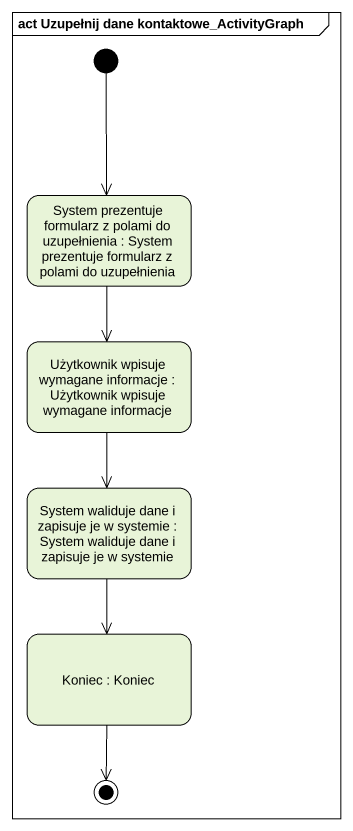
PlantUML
@startuml
mainframe act Uzupełnij dane kontaktowe_ActivityGraph
hide empty description
state "System prezentuje formularz z polami do uzupełnienia : System prezentuje formularz z polami do uzupełnienia" as System_prezentuje_formularz
state "Użytkownik wpisuje wymagane informacje : Użytkownik wpisuje wymagane informacje" as Użytkownik_wpisuje_wymagane
state "System waliduje dane i zapisuje je w systemie : System waliduje dane i zapisuje je w systemie" as System_waliduje_dane_i
state "Koniec : Koniec" as Koniec
[*] --> System_prezentuje_formularz
System_prezentuje_formularz --> Użytkownik_wpisuje_wymagane
Użytkownik_wpisuje_wymagane --> System_waliduje_dane_i
System_waliduje_dane_i --> Koniec
Koniec --> [*]
@enduml
